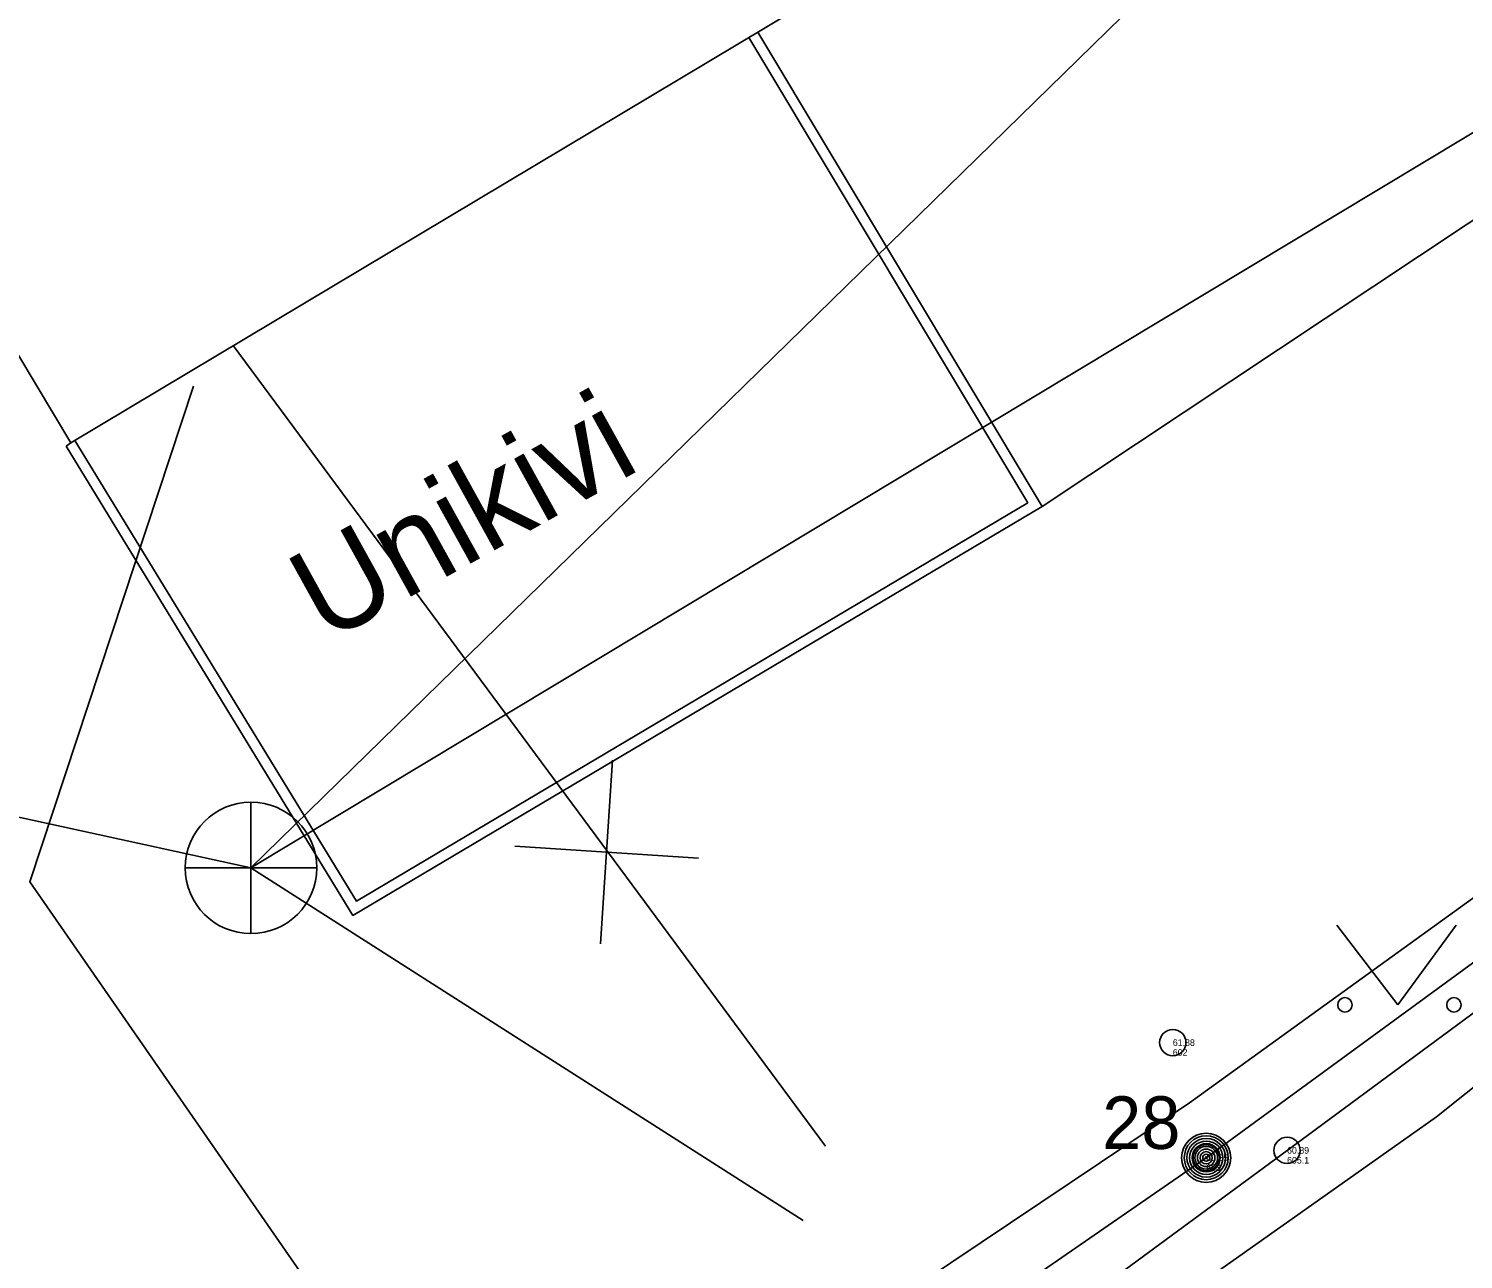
# Model space of a CAD drawing. Extents: x 635055 to 635544, y 6468300 to 6468976.
# Drawn here: x 635385.7 to 635396.61, y 6468686 to 6468695.36 of the extents above; entities that cross this region are included whole.
import ezdxf

# ---------------------------------------------------------------- set-up
doc = ezdxf.new("R2010")
doc.units = 0
for name, color, linetype in [('DTRASS', 7, 'Continuous'), ('HALJASTUS', 7, 'Continuous'), ('HOONE', 7, 'Continuous'), ('KKAEV', 7, 'Continuous'), ('KOORDPUNKT', 7, 'Continuous'), ('KTRASS', 7, 'Continuous'), ('MOOTKORG-EH2000', 7, 'Continuous'), ('MOOTMPUNKT', 7, 'Continuous'), ('MOOTNR', 7, 'Continuous'), ('MOOTPIIR', 7, 'Continuous'), ('SITRASS', 7, 'Continuous'), ('TEE', 7, 'Continuous'), ('TTRASS', 7, 'Continuous')]:
    doc.layers.add(name, color=color, linetype=linetype)

msp = doc.modelspace()

# ---------------------------------------------------------------- linework, layer by layer
at = {"layer": 'DTRASS'}
msp.add_lwpolyline([(635387.39, 6468688.98), (635391.589, 6468686.299)], dxfattribs=at)
at = {"layer": 'HALJASTUS'}
for p, q in [((635395.647, 6468688.545), (635396.11, 6468687.938)), ((635396.11, 6468687.938), (635396.556, 6468688.545))]:
    msp.add_line(p, q, dxfattribs=at)
for centre in [(635395.709, 6468687.938), (635396.538, 6468687.938)]:
    msp.add_circle(centre, 0.055, dxfattribs=at)
at = {"layer": 'HOONE'}
msp.add_lwpolyline([(635376.88, 6468694.64), (635369.41, 6468706.632), (635375.028, 6468709.956), (635374.426, 6468710.974), (635400.199, 6468726.813), (635404.187, 6468720.403), (635404.456, 6468720.57), (635405.261, 6468719.276), (635408.2, 6468721.105), (635408.143, 6468721.198), (635408.546, 6468721.448), (635411.682, 6468716.464), (635411.34, 6468716.248), (635411.266, 6468716.366), (635407.948, 6468714.289), (635408.224, 6468713.849), (635391.562, 6468703.582), (635395.075, 6468697.628), (635386.021, 6468692.214), (635382.482, 6468698.133), (635376.88, 6468694.64)], dxfattribs=at)
at = {"layer": 'KKAEV'}
for p, q in [((635387.39, 6468688.48), (635387.39, 6468689.48)), ((635386.89, 6468688.98), (635387.89, 6468688.98))]:
    msp.add_line(p, q, dxfattribs=at)
msp.add_circle((635387.39, 6468688.98), 0.5, dxfattribs=at)
at = {"layer": 'KTRASS'}
for points in [[(635387.39, 6468688.98), (635407.374, 6468708.513)], [(635387.39, 6468688.98), (635411.154, 6468703.283)], [(635376.17, 6468691.43), (635387.39, 6468688.98)]]:
    msp.add_lwpolyline(points, dxfattribs=at)
at = {"layer": 'MOOTMPUNKT'}
for centre in [(635394.4, 6468687.651), (635394.654, 6468686.775), (635395.269, 6468686.831)]:
    msp.add_circle(centre, 0.1, dxfattribs=at)
at = {"layer": 'MOOTPIIR'}
for points in [[(635357.126, 6468662.114), (635394.528, 6468687.192), (635398.22, 6468689.861), (635399.898, 6468691.383), (635405.644, 6468698.463), (635407.468, 6468701.081), (635413.892, 6468710.627)], [(635414.736, 6468709.871), (635407.562, 6468699.256), (635404.356, 6468694.511), (635400.628, 6468690.455), (635396.405, 6468687.087), (635389.106, 6468681.926)]]:
    msp.add_lwpolyline(points, dxfattribs=at)
at = {"layer": 'SITRASS'}
msp.add_lwpolyline([(635386.954, 6468692.643), (635385.708, 6468688.875), (635388.378, 6468685.022), (635389.549, 6468683.641), (635390.212, 6468682.707), (635391.812, 6468680.599)], dxfattribs=at)
at = {"layer": 'TEE'}
for points in [[(635385.984, 6468692.189), (635388.165, 6468688.619), (635393.407, 6468691.73), (635391.244, 6468695.337)], [(635386.051, 6468692.232), (635388.192, 6468688.728), (635393.297, 6468691.757), (635391.175, 6468695.296)], [(635397.357, 6468694.353), (635393.407, 6468691.73)], [(635386.021, 6468692.214), (635385.984, 6468692.189)]]:
    msp.add_lwpolyline(points, dxfattribs=at)
at = {"layer": 'TTRASS'}
for p, q in [((635390.049, 6468688.402), (635390.14, 6468689.799)), ((635389.396, 6468689.146), (635390.793, 6468689.055))]:
    msp.add_line(p, q, dxfattribs=at)
for points in [[(635369.012, 6468668.908), (635378.922, 6468675.645), (635388.946, 6468682.329), (635393.995, 6468685.891), (635395.269, 6468686.831), (635398.668, 6468689.341), (635400.226, 6468690.7), (635402.44, 6468693.113), (635404.336, 6468695.338), (635406.141, 6468697.712), (635407.754, 6468699.985), (635414.392, 6468710.003), (635414.691, 6468710.427), (635414.949, 6468710.794), (635415.561, 6468711.567), (635415.568, 6468711.704), (635415.087, 6468712.487), (635410.487, 6468720.812), (635410.263, 6468720.902), (635409.208, 6468720.397)], [(635368.568, 6468669.149), (635378.531, 6468675.894), (635388.453, 6468682.492), (635394.654, 6468686.775), (635398.073, 6468689.275), (635400.175, 6468691.097), (635402.172, 6468693.322), (635404.02, 6468695.554), (635405.81, 6468697.931), (635407.67, 6468700.574), (635414.224, 6468710.545), (635414.504, 6468710.985), (635414.736, 6468711.349), (635415.117, 6468711.808), (635415.149, 6468711.964), (635414.623, 6468712.751), (635410.226, 6468720.438), (635410.011, 6468720.514), (635409.349, 6468720.172)], [(635391.758, 6468686.863), (635387.256, 6468692.953)]]:
    msp.add_lwpolyline(points, dxfattribs=at)
for radius in [0.187, 0.167, 0.147, 0.127, 0.107, 0.0866, 0.0666, 0.0465, 0.0265, 0.00639]:
    msp.add_circle((635394.654, 6468686.775), radius, dxfattribs=at)

# ---------------------------------------------------------------- texts
at = {"layer": 'KOORDPUNKT'}
msp.add_text('28', height=0.4, dxfattribs=at).set_placement((635393.863, 6468686.842))
at = {"layer": 'MOOTKORG-EH2000'}
for s, p in [('61.88', (635394.4, 6468687.626)), ('60.85', (635394.654, 6468686.75)), ('60.89', (635395.269, 6468686.806))]:
    msp.add_text(s, height=0.05, dxfattribs=at).set_placement(p)
at = {"layer": 'MOOTNR'}
for s, p in [('602', (635394.4, 6468687.551)), ('605.1', (635395.269, 6468686.731)), ('603', (635394.654, 6468686.675))]:
    msp.add_text(s, height=0.05, dxfattribs=at).set_placement(p)
at = {"layer": 'TEE'}
msp.add_text('Unikivi', height=0.7, rotation=28.9499, dxfattribs=at).set_placement((635387.958, 6468690.685))

doc.saveas('drawing.dxf')
